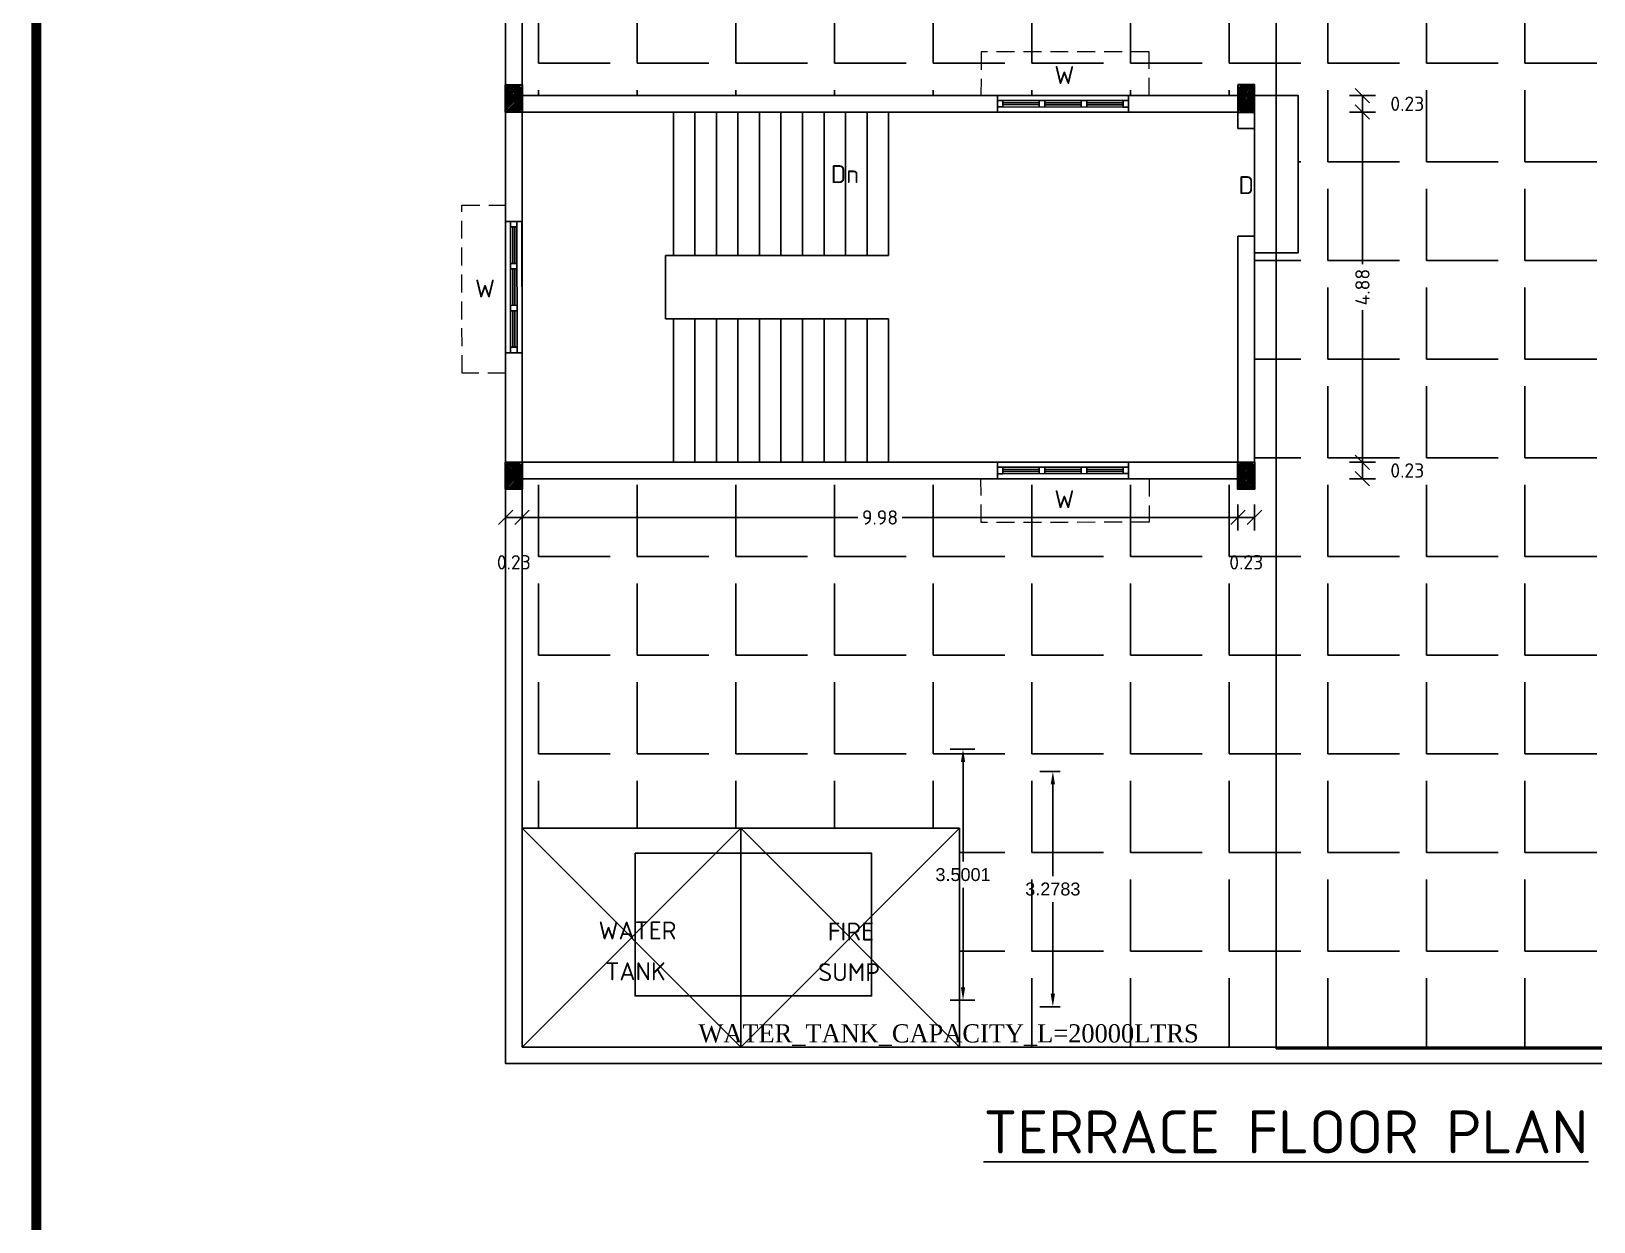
# Model space of a CAD drawing. Header units: metres. Extents: x 33037 to 86814, y -4407 to 25.
# Drawn here: x 86588.73 to 86610.51, y -4180.29 to -4163.7 of the extents above; entities that cross this region are included whole.
import ezdxf
from ezdxf.enums import TextEntityAlignment as Align

# ---------------------------------------------------------------- set-up
doc = ezdxf.new("R2010")
doc.units = ezdxf.units.M
doc.header["$MEASUREMENT"] = 0
doc.linetypes.add('HIDDEN', pattern=[0.375, 0.25, -0.125])
for name, color, linetype in [('BLK_1_FLR_2_ROOF_AREA', 54, 'Continuous'), ('BLK_1_STAIR_HEADROOM', 55, 'Continuous'), ('BLK_1_TERRACESERVICE_UTILITYDISTANCE', 1, 'Continuous'), ('Hatch', 9, 'Continuous'), ('SOLAR_PANEL', 3, 'Continuous'), ('Wall', 2, 'Continuous'), ('WATER_TANK_CALCULATION', 150, 'Continuous')]:
    doc.layers.add(name, color=color, linetype=linetype)
doc.layers.add('cols', color=4, linetype='Continuous', lineweight=30)
doc.layers.add('hidden', color=251, linetype='HIDDEN', lineweight=15)
doc.styles.add('ED', font='romantic.ttf', dxfattribs={"width": 0.96})
doc.styles.add('ISO Proportional', font='isocpeur.ttf')
doc.styles.get("Standard").update_dxf_attribs({"font": 'arial.ttf'})
doc.dimstyles.get("Standard").update_dxf_attribs({"dimtxt": 0.18, "dimasz": 0.18, "dimexe": 0.18, "dimexo": 0.0625, "dimgap": 0.09, "dimtad": 0, "dimtih": 1, "dimtoh": 1, "dimdec": 4, "dimzin": 0, "dimdsep": 46, "dimtxsty": 'Standard', "dimcen": 0.09, "dimadec": 0, "dimazin": 0, "dimtfac": 1, "dimtdec": 4, "dimtofl": 0, "dimtmove": 0, "dimatfit": 3, "dimfxl": 0, "dimtolj": 1, "dimtzin": 0, "dimarcsym": 0})
doc.dimstyles.new('T-roman', dxfattribs={"dimtxt": 0.2, "dimasz": 0.2, "dimexe": 0.18, "dimexo": 0.0625, "dimgap": 0.09, "dimtad": 0, "dimtoh": 1, "dimzin": 0, "dimdsep": 46, "dimtxsty": 'ISO Proportional', "dimblk": 'OBLIQUE', "dimcen": 0.09, "dimclrd": 5, "dimclre": 2, "dimclrt": 7, "dimadec": 0, "dimazin": 0, "dimtfac": 1, "dimtofl": 0, "dimtmove": 2, "dimatfit": 3, "dimldrblk": 'OBLIQUE', "dimfxl": 0, "dimtolj": 1, "dimtzin": 0, "dimarcsym": 0})

# ---------------------------------------------------------------- blocks, each defined once
blk = doc.blocks.new('w')
for p, q in [((0, 0), (1.829, 0)), ((0.076, -0.07), (0, -0.07)), ((0, -0.159), (0.076, -0.159)), ((0.076, -0.159), (0.076, -0.07)), ((0.076, -0.07), (1.753, -0.07)), ((0.076, -0.102), (0.584, -0.102)), ((0.076, -0.127), (0.584, -0.127)), ((0.076, -0.159), (1.753, -0.159)), ((0.584, -0.159), (0.584, -0.07)), ((0.66, -0.159), (0.66, -0.07)), ((0.66, -0.102), (1.168, -0.102)), ((0.66, -0.127), (1.168, -0.127)), ((1.168, -0.159), (1.168, -0.07)), ((1.245, -0.159), (1.245, -0.07)), ((1.245, -0.102), (1.753, -0.102)), ((1.245, -0.127), (1.753, -0.127)), ((1.829, -0.07), (1.753, -0.07)), ((1.753, -0.07), (1.753, -0.159)), ((1.753, -0.159), (1.829, -0.159)), ((0, -0.229), (1.829, -0.229))]:
    blk.add_line(p, q)
at = {"layer": 'hidden'}
for p, q in [((-0.229, -0.838), (-0.229, -0.229)), ((2.113, -0.227), (2.113, -0.837)), ((2.113, -0.837), (-0.229, -0.838))]:
    blk.add_line(p, q, dxfattribs=at)
at = {"layer": 'Wall'}
for p, q in [((0, 0), (0, -0.229)), ((1.829, -0.229), (1.829, 0))]:
    blk.add_line(p, q, dxfattribs=at)
blk = doc.blocks.new('_Oblique')
at = {"color": 0, "linetype": 'ByBlock', "lineweight": -2}
blk.add_line((-0.5, -0.5), (0.5, 0.5), dxfattribs=at)
blk = doc.blocks.new('*D1353')
at = {"color": 2, "lineweight": -2}
for p, q in [((86607.107, -4164.597), (86607.467, -4164.597)), ((86607.107, -4164.827), (86607.467, -4164.827))]:
    blk.add_line(p, q, dxfattribs=at)
at = {"color": 5, "lineweight": -2}
blk.add_line((86607.287, -4164.597), (86607.287, -4164.827), dxfattribs=at)
at = {"color": 5, "lineweight": -2, "xscale": 0.2, "yscale": 0.2, "zscale": 0.2}
for p, rotation in [((86607.287, -4164.597), 90), ((86607.287, -4164.827), 270)]:
    blk.add_blockref('_Oblique', p, dxfattribs=dict(at, rotation=rotation))
at = {"color": 7, "insert": (86607.912, -4164.712), "char_height": 0.2, "attachment_point": 5, "style": 'ISO Proportional'}
blk.add_mtext('\\A1;0.23', dxfattribs=at)
blk = doc.blocks.new('*D1354')
at = {"color": 2, "lineweight": -2}
for p, q in [((86607.107, -4164.827), (86607.467, -4164.827)), ((86607.107, -4169.707), (86607.467, -4169.707))]:
    blk.add_line(p, q, dxfattribs=at)
at = {"color": 5, "lineweight": -2}
for p, q in [((86607.287, -4164.827), (86607.287, -4166.947)), ((86607.287, -4169.707), (86607.287, -4167.587))]:
    blk.add_line(p, q, dxfattribs=at)
at = {"color": 5, "lineweight": -2, "xscale": 0.2, "yscale": 0.2, "zscale": 0.2}
for p, rotation in [((86607.287, -4164.827), 90), ((86607.287, -4169.707), 270)]:
    blk.add_blockref('_Oblique', p, dxfattribs=dict(at, rotation=rotation))
at = {"color": 7, "insert": (86607.287, -4167.267), "char_height": 0.2, "attachment_point": 5, "rotation": 90, "style": 'ISO Proportional'}
blk.add_mtext('\\A1;4.88', dxfattribs=at)
blk = doc.blocks.new('*D1355')
at = {"color": 2, "lineweight": -2}
for p, q in [((86607.107, -4169.707), (86607.467, -4169.707)), ((86607.107, -4169.937), (86607.467, -4169.937))]:
    blk.add_line(p, q, dxfattribs=at)
at = {"color": 5, "lineweight": -2}
blk.add_line((86607.287, -4169.707), (86607.287, -4169.937), dxfattribs=at)
at = {"color": 5, "lineweight": -2, "xscale": 0.2, "yscale": 0.2, "zscale": 0.2}
for p, rotation in [((86607.287, -4169.707), 90), ((86607.287, -4169.937), 270)]:
    blk.add_blockref('_Oblique', p, dxfattribs=dict(at, rotation=rotation))
at = {"color": 7, "insert": (86607.912, -4169.822), "char_height": 0.2, "attachment_point": 5, "style": 'ISO Proportional'}
blk.add_mtext('\\A1;0.23', dxfattribs=at)
blk = doc.blocks.new('*D1356')
at = {"color": 2, "lineweight": -2}
for p, q in [((86595.342, -4170.297), (86595.342, -4170.657)), ((86595.572, -4170.297), (86595.572, -4170.657))]:
    blk.add_line(p, q, dxfattribs=at)
at = {"color": 5, "lineweight": -2}
blk.add_line((86595.342, -4170.477), (86595.572, -4170.477), dxfattribs=at)
at = {"color": 5, "lineweight": -2, "xscale": 0.2, "yscale": 0.2, "zscale": 0.2, "rotation": 180}
blk.add_blockref('_Oblique', (86595.342, -4170.477), dxfattribs=at)
at = {"color": 5, "lineweight": -2, "xscale": 0.2, "yscale": 0.2, "zscale": 0.2}
blk.add_blockref('_Oblique', (86595.572, -4170.477), dxfattribs=at)
at = {"color": 7, "insert": (86595.457, -4171.102), "char_height": 0.2, "attachment_point": 5, "style": 'ISO Proportional'}
blk.add_mtext('\\A1;0.23', dxfattribs=at)
blk = doc.blocks.new('*D1357')
at = {"color": 2, "lineweight": -2}
for p, q in [((86595.572, -4170.297), (86595.572, -4170.657)), ((86605.552, -4170.297), (86605.552, -4170.657))]:
    blk.add_line(p, q, dxfattribs=at)
at = {"color": 5, "lineweight": -2}
for p, q in [((86595.572, -4170.477), (86600.252, -4170.477)), ((86605.552, -4170.477), (86600.872, -4170.477))]:
    blk.add_line(p, q, dxfattribs=at)
at = {"color": 5, "lineweight": -2, "xscale": 0.2, "yscale": 0.2, "zscale": 0.2, "rotation": 180}
blk.add_blockref('_Oblique', (86595.572, -4170.477), dxfattribs=at)
at = {"color": 5, "lineweight": -2, "xscale": 0.2, "yscale": 0.2, "zscale": 0.2}
blk.add_blockref('_Oblique', (86605.552, -4170.477), dxfattribs=at)
at = {"color": 7, "insert": (86600.562, -4170.477), "char_height": 0.2, "attachment_point": 5, "style": 'ISO Proportional'}
blk.add_mtext('\\A1;9.98', dxfattribs=at)
blk = doc.blocks.new('*D1292')
at = {"color": 2, "lineweight": -2}
for p, q in [((86605.552, -4170.297), (86605.552, -4170.657)), ((86605.782, -4170.297), (86605.782, -4170.657))]:
    blk.add_line(p, q, dxfattribs=at)
at = {"color": 5, "lineweight": -2}
blk.add_line((86605.552, -4170.477), (86605.782, -4170.477), dxfattribs=at)
at = {"color": 5, "lineweight": -2, "xscale": 0.2, "yscale": 0.2, "zscale": 0.2, "rotation": 180}
blk.add_blockref('_Oblique', (86605.552, -4170.477), dxfattribs=at)
at = {"color": 5, "lineweight": -2, "xscale": 0.2, "yscale": 0.2, "zscale": 0.2}
blk.add_blockref('_Oblique', (86605.782, -4170.477), dxfattribs=at)
at = {"color": 7, "insert": (86605.667, -4171.102), "char_height": 0.2, "attachment_point": 5, "style": 'ISO Proportional'}
blk.add_mtext('\\A1;0.23', dxfattribs=at)
blk = doc.blocks.new('COL')
at = {"layer": 'Hatch', "ltscale": 0.1}
h = blk.add_hatch(dxfattribs=at)
h.set_pattern_fill('ANSI31', color=251, scale=0.127)
h.set_pattern_definition([(45, (0, -0.2286), (-0.0112253, 0.0112253), [])])
h.paths.add_polyline_path([(0.025, -0.025), (0.025, -0.205), (0.352, -0.205), (0.352, -0.025)])
at = {"layer": 'cols', "linetype": 'Continuous'}
for points in [[(0, -0.23), (0.377, -0.23), (0.377, 0), (0, 0)], [(0.025, -0.205), (0.352, -0.205), (0.352, -0.025), (0.025, -0.025)]]:
    blk.add_lwpolyline(points, close=True, dxfattribs=at)
blk = doc.blocks.new('*D1637')
at = {"layer": 'BLK_1_TERRACESERVICE_UTILITYDISTANCE', "color": 0, "lineweight": -2}
for p, q in [((86601.885, -4173.705), (86601.539, -4173.705)), ((86601.719, -4173.885), (86601.719, -4175.273)), ((86601.719, -4177.025), (86601.719, -4175.637)), ((86601.885, -4177.205), (86601.539, -4177.205))]:
    blk.add_line(p, q, dxfattribs=at)
at = {"layer": 'BLK_1_TERRACESERVICE_UTILITYDISTANCE', "color": 0}
for points in [[(86601.749, -4173.885), (86601.689, -4173.885), (86601.719, -4173.705)], [(86601.749, -4177.025), (86601.689, -4177.025), (86601.719, -4177.205)]]:
    blk.add_solid(points, dxfattribs=at)
at = {"layer": 'BLK_1_TERRACESERVICE_UTILITYDISTANCE', "color": 0, "insert": (86601.719, -4175.455), "char_height": 0.18, "attachment_point": 5}
blk.add_mtext('\\A1;3.5001', dxfattribs=at)
blk = doc.blocks.new('*D1638')
at = {"layer": 'BLK_1_TERRACESERVICE_UTILITYDISTANCE', "color": 0, "lineweight": -2}
for p, q in [((86603.075, -4174.017), (86602.791, -4174.017)), ((86602.971, -4174.197), (86602.971, -4175.474)), ((86602.971, -4177.115), (86602.971, -4175.838)), ((86603.075, -4177.295), (86602.791, -4177.295))]:
    blk.add_line(p, q, dxfattribs=at)
at = {"layer": 'BLK_1_TERRACESERVICE_UTILITYDISTANCE', "color": 0}
for points in [[(86602.941, -4174.197), (86603.001, -4174.197), (86602.971, -4174.017)], [(86602.941, -4177.115), (86603.001, -4177.115), (86602.971, -4177.295)]]:
    blk.add_solid(points, dxfattribs=at)
at = {"layer": 'BLK_1_TERRACESERVICE_UTILITYDISTANCE', "color": 0, "insert": (86602.971, -4175.656), "char_height": 0.18, "attachment_point": 5}
blk.add_mtext('\\A1;3.2783', dxfattribs=at)

msp = doc.modelspace()

# ---------------------------------------------------------------- hatches: boundary and pattern name
h = msp.add_hatch()
h.set_pattern_fill('ANGLE', color=256, scale=5)
h.set_pattern_definition([(0, (579.9267, 345.8518), (0, 1.375), [1, -0.375]), (90, (579.9267, 345.8518), (-1.375, 1e-16), [1, -0.375])])
h.paths.add_polyline_path([(86618.43166, -4156.1472), (86595.57166, -4156.1472), (86595.57166, -4164.5972), (86605.55166, -4164.5972), (86605.55166, -4164.44995), (86605.78166, -4164.44995), (86605.78166, -4164.5972), (86606.39166, -4164.5972), (86606.39166, -4166.7872), (86605.78166, -4166.7872), (86605.78166, -4169.9372), (86605.78166, -4170.0844), (86605.55166, -4170.0844), (86605.55166, -4169.9372), (86595.57166, -4169.9372), (86595.57166, -4170.0844), (86595.57166, -4174.8072), (86601.67166, -4174.8072), (86601.67166, -4177.8572), (86618.43166, -4177.8572)])
h.paths.add_polyline_path([(86603.75873, -4162.3496), (86603.33074, -4162.3496), (86603.33074, -4162.23368), (86603.09999, -4162.23368), (86603.09999, -4162.3496), (86603.0957, -4162.3496), (86601.81602, -4162.3496), (86601.81602, -4161.49362), (86603.09999, -4161.49362), (86603.09999, -4161.66558), (86603.33074, -4161.66558), (86603.33074, -4161.49362), (86603.75873, -4161.49362)], flags=16)
h.paths.add_polyline_path([(86601.92299, -4162.29541), (86601.92299, -4161.56246), (86602.94912, -4161.56246), (86602.94912, -4162.29541)], flags=0)
h.paths.add_polyline_path([(86602.06958, -4162.14882), (86602.06958, -4161.70905), (86602.80253, -4161.70905), (86602.80253, -4162.14882)], flags=0)
h.paths.add_polyline_path([(86602.21617, -4162.00223), (86602.21617, -4161.85564), (86602.65594, -4161.85564), (86602.65594, -4162.00223)], flags=0)
h.paths.add_polyline_path([(86603.75873, -4161.1072), (86603.33074, -4161.1072), (86603.33074, -4160.99129), (86603.09999, -4160.99129), (86603.09999, -4161.1072), (86601.81602, -4161.1072), (86601.81602, -4160.25123), (86603.09999, -4160.25123), (86603.09999, -4160.42319), (86603.33074, -4160.42319), (86603.33074, -4160.25123), (86603.75873, -4160.25123)], flags=16)
h.paths.add_polyline_path([(86603.0957, -4161.05302), (86601.92299, -4161.05302), (86601.92299, -4160.32007), (86603.0957, -4160.32007)], flags=0)
h.paths.add_polyline_path([(86602.94912, -4160.90643), (86602.06958, -4160.90643), (86602.06958, -4160.46666), (86602.94912, -4160.46666)], flags=0)
h.paths.add_polyline_path([(86602.80253, -4160.75984), (86602.21617, -4160.75984), (86602.21617, -4160.61325), (86602.80253, -4160.61325)], flags=0)
h.paths.add_polyline_path([(86603.75873, -4159.86481), (86603.33074, -4159.86481), (86603.33074, -4159.74889), (86603.09999, -4159.74889), (86603.09999, -4159.86481), (86601.81602, -4159.86481), (86601.81602, -4159.00883), (86603.09999, -4159.00883), (86603.09999, -4159.18079), (86603.33074, -4159.18079), (86603.33074, -4159.00883), (86603.75873, -4159.00883)], flags=16)
h.paths.add_polyline_path([(86603.0957, -4159.81062), (86601.92299, -4159.81062), (86601.92299, -4159.07767), (86603.0957, -4159.07767)], flags=0)
h.paths.add_polyline_path([(86602.94912, -4159.66403), (86602.06958, -4159.66403), (86602.06958, -4159.22426), (86602.94912, -4159.22426)], flags=0)
h.paths.add_polyline_path([(86602.80253, -4159.51744), (86602.21617, -4159.51744), (86602.21617, -4159.37085), (86602.80253, -4159.37085)], flags=0)
h.paths.add_polyline_path([(86603.75873, -4158.62241), (86603.33074, -4158.62241), (86603.33074, -4158.5065), (86603.09999, -4158.5065), (86603.09999, -4158.62241), (86601.81602, -4158.62241), (86601.81602, -4157.76644), (86603.09999, -4157.76644), (86603.09999, -4157.9384), (86603.33074, -4157.9384), (86603.33074, -4157.76644), (86603.75873, -4157.76644)], flags=16)
h.paths.add_polyline_path([(86603.0957, -4158.56823), (86601.92299, -4158.56823), (86601.92299, -4157.83528), (86603.0957, -4157.83528)], flags=0)
h.paths.add_polyline_path([(86602.94912, -4158.42164), (86602.06958, -4158.42164), (86602.06958, -4157.98187), (86602.94912, -4157.98187)], flags=0)
h.paths.add_polyline_path([(86602.80253, -4158.27505), (86602.21617, -4158.27505), (86602.21617, -4158.12846), (86602.80253, -4158.12846)], flags=0)
h.paths.add_polyline_path([(86598.57856, -4162.3496), (86597.2946, -4162.3496), (86597.2946, -4162.23368), (86597.06385, -4162.23368), (86597.06385, -4162.3496), (86596.63586, -4162.3496), (86596.63586, -4161.49362), (86597.06385, -4161.49362), (86597.06385, -4161.66558), (86597.2946, -4161.66558), (86597.2946, -4161.49362), (86598.57856, -4161.49362)], flags=16)
h.paths.add_polyline_path([(86597.29888, -4162.29541), (86597.29888, -4161.56246), (86598.4716, -4161.56246), (86598.4716, -4162.29541)], flags=0)
h.paths.add_polyline_path([(86597.44547, -4162.14882), (86597.44547, -4161.70905), (86598.32501, -4161.70905), (86598.32501, -4162.14882)], flags=0)
h.paths.add_polyline_path([(86597.59206, -4162.00223), (86597.59206, -4161.85564), (86598.17842, -4161.85564), (86598.17842, -4162.00223)], flags=0)
h.paths.add_polyline_path([(86598.57856, -4161.1072), (86597.2946, -4161.1072), (86597.2946, -4160.99129), (86597.06385, -4160.99129), (86597.06385, -4161.1072), (86596.63586, -4161.1072), (86596.63586, -4160.25123), (86597.06385, -4160.25123), (86597.06385, -4160.42319), (86597.2946, -4160.42319), (86597.2946, -4160.25123), (86598.57856, -4160.25123)], flags=16)
h.paths.add_polyline_path([(86597.29888, -4161.05302), (86597.29888, -4160.32007), (86598.4716, -4160.32007), (86598.4716, -4161.05302)], flags=0)
h.paths.add_polyline_path([(86597.44547, -4160.90643), (86597.44547, -4160.46666), (86598.32501, -4160.46666), (86598.32501, -4160.90643)], flags=0)
h.paths.add_polyline_path([(86597.59206, -4160.75984), (86597.59206, -4160.61325), (86598.17842, -4160.61325), (86598.17842, -4160.75984)], flags=0)
h.paths.add_polyline_path([(86598.57856, -4159.86481), (86597.2946, -4159.86481), (86597.2946, -4159.74889), (86597.06385, -4159.74889), (86597.06385, -4159.86481), (86596.63586, -4159.86481), (86596.63586, -4159.00883), (86597.06385, -4159.00883), (86597.06385, -4159.18079), (86597.2946, -4159.18079), (86597.2946, -4159.00883), (86598.57856, -4159.00883)], flags=16)
h.paths.add_polyline_path([(86597.29888, -4159.81062), (86597.29888, -4159.07767), (86598.4716, -4159.07767), (86598.4716, -4159.81062)], flags=0)
h.paths.add_polyline_path([(86597.44547, -4159.66403), (86597.44547, -4159.22426), (86598.32501, -4159.22426), (86598.32501, -4159.66403)], flags=0)
h.paths.add_polyline_path([(86597.59206, -4159.51744), (86597.59206, -4159.37085), (86598.17842, -4159.37085), (86598.17842, -4159.51744)], flags=0)
h.paths.add_polyline_path([(86598.57856, -4158.62241), (86597.2946, -4158.62241), (86597.2946, -4158.5065), (86597.06385, -4158.5065), (86597.06385, -4158.62241), (86596.63586, -4158.62241), (86596.63586, -4157.76644), (86597.06385, -4157.76644), (86597.06385, -4157.9384), (86597.2946, -4157.9384), (86597.2946, -4157.76644), (86598.57856, -4157.76644)], flags=16)
h.paths.add_polyline_path([(86597.29888, -4158.56823), (86597.29888, -4157.83528), (86598.4716, -4157.83528), (86598.4716, -4158.56823)], flags=0)
h.paths.add_polyline_path([(86597.44547, -4158.42164), (86597.44547, -4157.98187), (86598.32501, -4157.98187), (86598.32501, -4158.42164)], flags=0)
h.paths.add_polyline_path([(86597.59206, -4158.27505), (86597.59206, -4158.12846), (86598.17842, -4158.12846), (86598.17842, -4158.27505)], flags=0)
h.paths.add_polyline_path([(86595.02166, -4171.64728), (86595.89166, -4171.64728), (86595.89166, -4170.92728), (86595.02166, -4170.92728)], flags=9)
h.paths.add_polyline_path([(86600.12666, -4170.82228), (86600.99666, -4170.82228), (86600.99666, -4170.10228), (86600.12666, -4170.10228)], flags=24)
h.paths.add_polyline_path([(86605.23166, -4171.64728), (86606.10166, -4171.64728), (86606.10166, -4170.92728), (86605.23166, -4170.92728)], flags=24)
h.paths.add_polyline_path([(86610.49703, -4167.51273), (86614.54712, -4167.51273), (86614.54712, -4167.13744), (86610.49703, -4167.13744)], flags=24)
h.paths.add_polyline_path([(86601.41911, -4161.95142), (86601.41911, -4159.86392), (86600.93161, -4159.86392), (86600.93161, -4161.95142)], flags=24)
h.paths.add_polyline_path([(86599.46298, -4161.95142), (86599.46298, -4159.86392), (86598.97548, -4159.86392), (86598.97548, -4161.95142)], flags=24)

# ---------------------------------------------------------------- linework, layer by layer
for p, q in [((86595.57166, -4164.5972), (86595.57166, -4156.1472)), ((86605.78166, -4164.5972), (86595.34166, -4164.5972)), ((86605.78166, -4164.5972), (86605.78166, -4165.0572)), ((86605.55166, -4164.8272), (86595.57166, -4164.8272)), ((86595.57166, -4164.8272), (86595.57166, -4169.7072)), ((86597.68166, -4164.8272), (86597.68166, -4166.8272)), ((86597.98166, -4164.8272), (86597.98166, -4166.8272)), ((86598.28166, -4164.8272), (86598.28166, -4166.8272)), ((86598.58166, -4164.8272), (86598.58166, -4166.8272)), ((86598.88166, -4164.8272), (86598.88166, -4166.8272)), ((86599.18166, -4164.8272), (86599.18166, -4166.8272)), ((86599.48166, -4164.8272), (86599.48166, -4166.8272)), ((86599.78166, -4164.8272), (86599.78166, -4166.8272)), ((86600.08166, -4164.8272), (86600.08166, -4166.8272)), ((86600.38166, -4164.8272), (86600.38166, -4166.8272)), ((86600.68166, -4164.8272), (86600.68166, -4166.8272)), ((86605.55166, -4164.8272), (86605.55166, -4165.0572)), ((86605.78166, -4165.0572), (86605.55166, -4165.0572)), ((86605.78166, -4166.5572), (86605.55166, -4166.5572)), ((86605.55166, -4166.5572), (86605.55166, -4169.7072)), ((86605.78166, -4166.5572), (86605.78166, -4169.9372)), ((86600.68166, -4166.8272), (86597.57166, -4166.8272)), ((86597.57166, -4166.8272), (86597.57166, -4167.7072)), ((86600.68166, -4167.7072), (86597.57166, -4167.7072)), ((86597.68166, -4169.7072), (86597.68166, -4167.7072)), ((86597.98166, -4169.7072), (86597.98166, -4167.7072)), ((86598.28166, -4169.7072), (86598.28166, -4167.7072)), ((86598.58166, -4169.7072), (86598.58166, -4167.7072)), ((86598.88166, -4169.7072), (86598.88166, -4167.7072)), ((86599.18166, -4169.7072), (86599.18166, -4167.7072)), ((86599.48166, -4169.7072), (86599.48166, -4167.7072)), ((86599.78166, -4169.7072), (86599.78166, -4167.7072)), ((86600.08166, -4169.7072), (86600.08166, -4167.7072)), ((86600.38166, -4169.7072), (86600.38166, -4167.7072)), ((86600.68166, -4167.7072), (86600.68166, -4169.7072)), ((86605.55166, -4169.7072), (86595.57166, -4169.7072)), ((86605.78166, -4169.9372), (86595.34166, -4169.9372)), ((86595.57166, -4177.8572), (86595.57166, -4169.9372)), ((86601.67166, -4174.8072), (86595.57166, -4174.8072)), ((86598.62166, -4177.8572), (86598.62166, -4174.8072)), ((86601.67166, -4177.8572), (86601.67166, -4174.8072)), ((86618.43166, -4177.8572), (86595.57166, -4177.8572))]:
    msp.add_line(p, q)
at = {"const_width": 0.13933}
msp.add_lwpolyline([(86588.80011, -4151.73023), (86656.72512, -4151.73023), (86656.72512, -4212.50459), (86588.80011, -4212.50459)], close=True, dxfattribs=at)
msp.add_lwpolyline([(86595.34166, -4155.9172), (86618.66166, -4155.9172), (86618.66166, -4178.0872), (86595.34166, -4178.0872)], close=True)
for points in [[(86605.78166, -4164.5972), (86606.39166, -4164.5972), (86606.39166, -4166.7872), (86606.39166, -4166.7872), (86605.78166, -4166.7872)], [(86601.67166, -4174.8072), (86598.62166, -4177.8572), (86595.57166, -4174.8072)], [(86595.57166, -4177.8572), (86598.62166, -4174.8072), (86601.67166, -4177.8572)]]:
    msp.add_lwpolyline(points)
msp.add_lwpolyline([(86600.1269, -4165.81708, 0, 0, 0), (86596.70883, -4165.81708, 0, 0, 0), (86596.70883, -4168.7072, 0, 0, 0), (86599.72068, -4168.7072, 0.03, 0, 0), (86599.84503, -4168.7072, 0.1, 0.1, 0)], format="xyseb")
at = {"layer": 'BLK_1_FLR_2_ROOF_AREA'}
msp.add_lwpolyline([(86595.34166, -4178.0872), (86618.66166, -4178.0872), (86618.66166, -4155.9172), (86595.34166, -4155.9172)], close=True, dxfattribs=at)
at = {"layer": 'BLK_1_STAIR_HEADROOM', "color": 1}
msp.add_lwpolyline([(86605.78166, -4169.9372), (86595.34166, -4169.9372), (86595.34166, -4164.5972), (86605.78166, -4164.5972)], close=True, dxfattribs=at)
at = {"layer": 'SOLAR_PANEL', "color": 3}
msp.add_lwpolyline([(86606.08521, -4177.88353), (86618.43166, -4177.88353), (86618.43166, -4156.26652), (86606.08521, -4156.26652)], close=True, dxfattribs=at)
at = {"layer": 'WATER_TANK_CALCULATION', "linetype": 'ByBlock'}
msp.add_lwpolyline([(86597.14692, -4175.15589), (86600.44359, -4175.15589), (86600.44359, -4177.14511), (86597.14692, -4177.14511)], close=True, dxfattribs=at)

# ---------------------------------------------------------------- block references
at = {"xscale": -1}
for name, p, rotation in [('w', (86602.19838, -4164.8261), 179.9657489372404), ('COL', (86595.34166, -4164.44995), 90), ('COL', (86595.34166, -4169.7072), 90), ('COL', (86605.55166, -4169.7072), 90)]:
    msp.add_blockref(name, p, dxfattribs=dict(at, rotation=rotation))
for name, p, rotation in [('COL', (86605.78166, -4164.44995), 270), ('w', (86595.57112, -4166.3528), 270.0342510618534), ('w', (86602.19838, -4169.70829), 0.0342510627596158)]:
    msp.add_blockref(name, p, dxfattribs=dict(rotation=rotation))

# ---------------------------------------------------------------- texts
at = {"style": 'ISO Proportional'}
for p in [(86603.13193, -4164.31122), (86595.05623, -4167.28635), (86603.13193, -4170.22318)]:
    msp.add_text('W', height=0.25, dxfattribs=at).set_placement(p, align=Align.MIDDLE)
for s, height, p in [('Dn', 0.25, (86599.87474, -4165.81708)), ('D', 0.25, (86605.55925, -4165.97045)), ('WATER', 0.25, (86596.63804, -4176.35725)), ('FIRE ', 0.25, (86599.83256, -4176.37334)), ('TANK', 0.25, (86596.73188, -4176.92732)), ('SUMP', 0.25, (86599.69902, -4176.93834)), ('%%UTERRACE FLOOR PLAN', 0.6, (86602.00368, -4179.339))]:
    msp.add_text(s, height=height, dxfattribs=at).set_placement(p)
at = {"layer": 'WATER_TANK_CALCULATION', "linetype": 'ByBlock', "insert": (86598.0301, -4177.53931), "char_height": 0.2537879, "attachment_point": 1, "style": 'ED'}
msp.add_mtext_dynamic_manual_height_columns('WATER_TANK_CAPACITY_L=20000LTRS', width=6.8667001, gutter_width=1.26894, heights=[0], dxfattribs=at)

# ---------------------------------------------------------------- dimensions: what is measured, and where the dimension line sits
for base, p1, p2, angle, picture, middle in [((86607.28736, -4164.8272), (86595.57166, -4164.5972), (86595.57166, -4164.8272), 270, '*D1353', (86607.91236, -4164.7122)), ((86607.28736, -4169.7072), (86595.57166, -4164.8272), (86595.57166, -4169.7072), 270, '*D1354', (86607.28736, -4167.2672)), ((86605.55166, -4170.47728), (86595.57166, -4169.9372), (86605.55166, -4165.0572), 180, '*D1357', (86600.56166, -4170.47728)), ((86607.28736, -4169.9372), (86595.57166, -4169.7072), (86595.57166, -4169.9372), 270, '*D1355', (86607.91236, -4169.8222)), ((86605.78166, -4170.47728), (86605.55166, -4169.9372), (86605.78166, -4169.9372), 180, '*D1292', (86605.66666, -4171.10228))]:
    dim = msp.add_linear_dim(base=base, p1=p1, p2=p2, angle=angle, dimstyle='T-roman', override={"dimfxl": 0.18})
    dim.commit()
    dim.dimension.update_dxf_attribs({"geometry": picture, "text_midpoint": middle})
dim = msp.add_aligned_dim(p1=(86595.34166, -4169.9372), p2=(86595.57166, -4169.9372), distance=-0.54008, dimstyle='T-roman', override={"dimfxl": 0.18})
dim.commit()
dim.dimension.update_dxf_attribs({"geometry": '*D1356', "text_midpoint": (86595.45666, -4171.10228)})
at = {"layer": 'BLK_1_TERRACESERVICE_UTILITYDISTANCE', "color": 2}
dim = msp.add_aligned_dim(p1=(86601.94733, -4173.7053), p2=(86601.94739, -4177.2054), distance=-0.22791, dimstyle='Standard', dxfattribs=at)
dim.commit()
dim.dimension.update_dxf_attribs({"geometry": '*D1637', "text_midpoint": (86601.71945, -4175.45535)})
at = {"layer": 'BLK_1_TERRACESERVICE_UTILITYDISTANCE', "color": 3}
dim = msp.add_aligned_dim(p1=(86603.13786, -4177.2954), p2=(86603.13786, -4174.01709), distance=0.16708, dimstyle='Standard', dxfattribs=at)
dim.commit()
dim.dimension.update_dxf_attribs({"geometry": '*D1638', "text_midpoint": (86602.97078, -4175.65625)})

doc.saveas('drawing.dxf')
